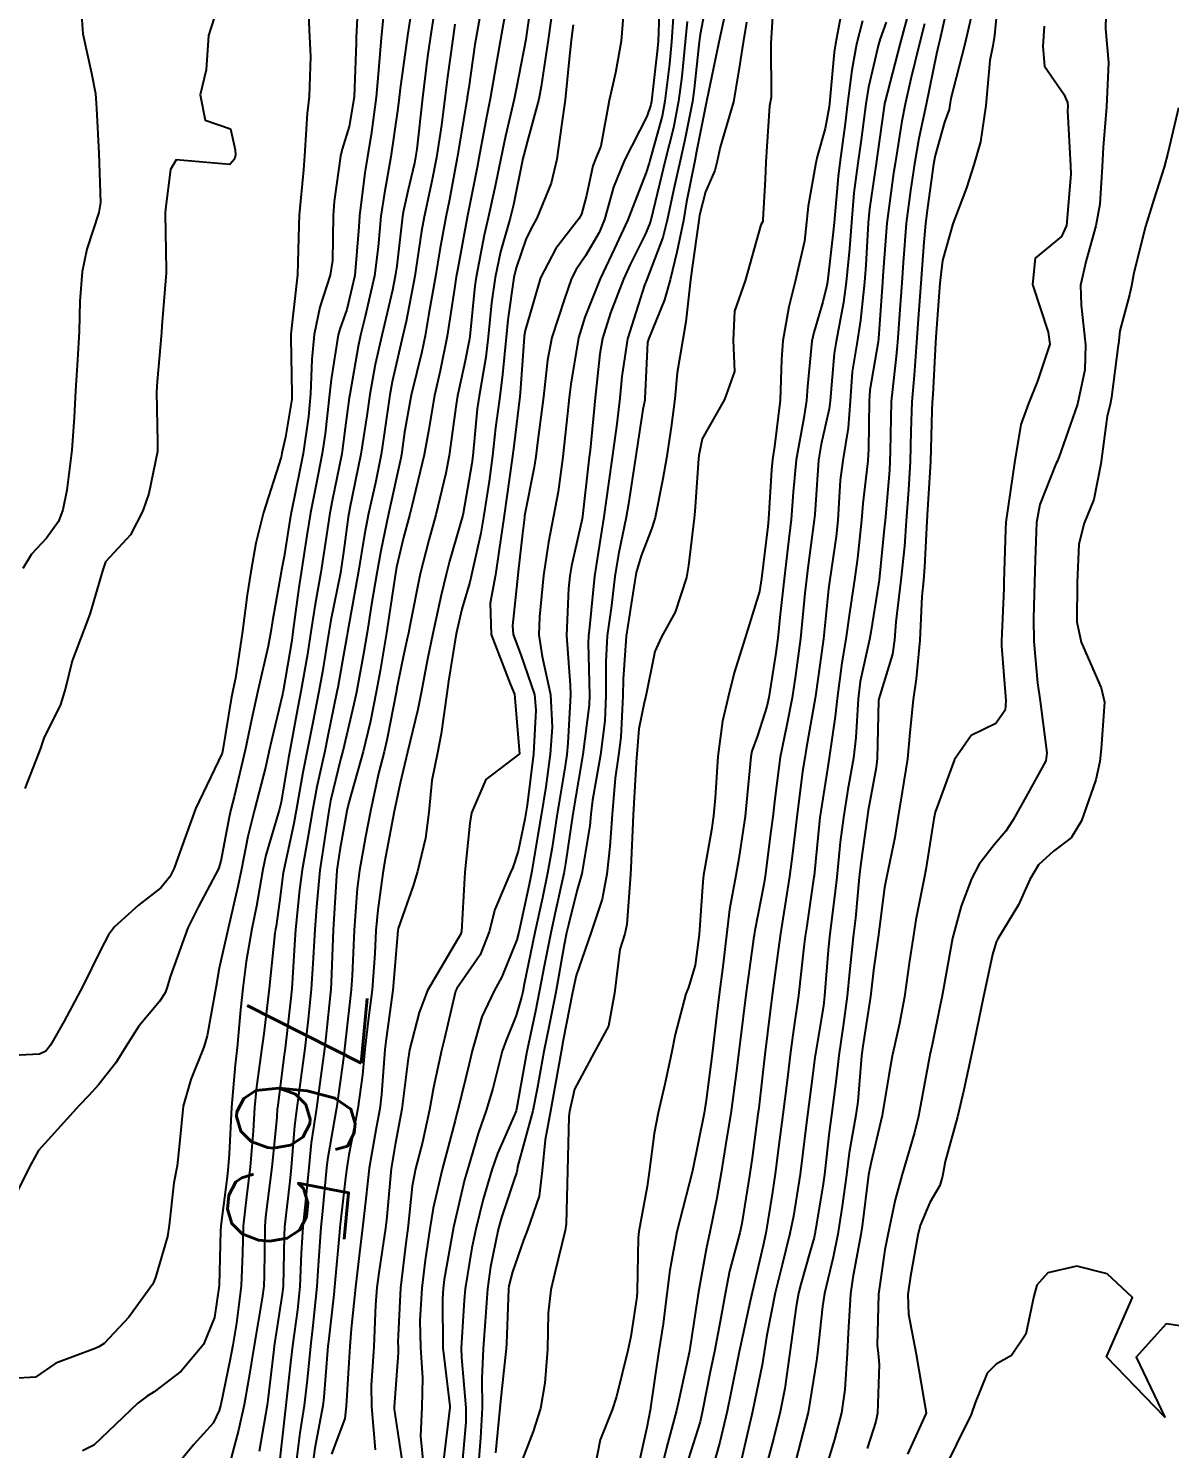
# Model space of a CAD drawing. Header units: metres. Extents: x 318500 to 325275, y 7408834 to 7428799.
# Drawn here: x 323668.31 to 323706.69, y 7420260.4 to 7420308.14 of the extents above; entities that cross this region are included whole.
import ezdxf
from ezdxf.enums import TextEntityAlignment as Align

# ---------------------------------------------------------------- set-up
doc = ezdxf.new("R2010")
doc.units = ezdxf.units.M
doc.header["$MEASUREMENT"] = 0
for name, color, linetype in [('Cotas', 45, 'Continuous'), ('Curvas de Nivel 1m', 11, 'Continuous'), ('Curvas de Nivel 5m', 15, 'Continuous'), ('Vias Primárias', 230, 'Continuous')]:
    doc.layers.add(name, color=color, linetype=linetype)
doc.styles.add('Style-STANDARD', font='STANDARD.shx')

msp = doc.modelspace()

# ---------------------------------------------------------------- linework, layer by layer
at = {"layer": 'Curvas de Nivel 1m', "flags": 128}
for points, elevation in [([(323704.568, 7420309.499), (323704.528, 7420308.121), (323704.587, 7420307.498), (323704.635, 7420306.998), (323704.561, 7420305.498), (323704.45, 7420304.15), (323704.417, 7420303.5), (323704.34, 7420302.232), (323704.21, 7420301.503), (323703.876, 7420300.335), (323703.692, 7420299.51), (323703.707, 7420298.832), (323703.855, 7420297.507), (323703.837, 7420296.668), (323703.593, 7420295.511), (323702.962, 7420293.711), (323702.902, 7420293.579), (323702.876, 7420293.521), (323702.325, 7420292.14), (323702.21, 7420291.527), (323702.161, 7420290.278), (323702.143, 7420289.528), (323702.11, 7420288.306), (323702.123, 7420287.528), (323702.247, 7420286.138), (323702.328, 7420285.525), (323702.56, 7420283.787), (323702.523, 7420283.523), (323701.915, 7420282.423), (323701.431, 7420281.534), (323701.177, 7420281.154), (323700.787, 7420280.691), (323700.279, 7420280.046), (323700.027, 7420279.551), (323699.674, 7420278.638), (323699.383, 7420277.56), (323699.094, 7420275.934), (323699.025, 7420275.565), (323698.973, 7420275.309), (323698.696, 7420273.977), (323698.627, 7420273.635), (323698.616, 7420273.571), (323698.31, 7420271.931), (323698.243, 7420271.576), (323698.108, 7420271.032), (323697.684, 7420269.584), (323697.454, 7420268.761), (323697.21, 7420267.591), (323697.115, 7420267.079), (323696.891, 7420265.595), (323696.848, 7420263.88), (323696.882, 7420263.595), (323696.921, 7420263.228), (323696.868, 7420261.595), (323696.806, 7420261.316), (323696.512, 7420260.401)], 743), ([(323677.69, 7420309.326), (323677.756, 7420307.854), (323677.793, 7420307.191), (323677.746, 7420305.854), (323677.681, 7420305.277), (323677.59, 7420303.855), (323677.557, 7420303.382), (323677.414, 7420301.856), (323677.402, 7420301.51), (323677.355, 7420299.857), (323677.323, 7420299.561), (323677.138, 7420297.859), (323677.138, 7420297.729), (323677.171, 7420295.858), (323677.162, 7420295.673), (323676.958, 7420294.395), (323676.853, 7420293.959), (323676.836, 7420293.862), (323676.812, 7420293.725), (323676.219, 7420291.871), (323675.957, 7420290.831), (323675.785, 7420289.877), (323675.67, 7420289.097), (323675.513, 7420287.88), (323675.267, 7420286.296), (323675.178, 7420285.885), (323675.124, 7420285.608), (323674.851, 7420283.89), (323674.819, 7420283.774), (323673.923, 7420281.903), (323673.441, 7420280.571), (323673.21, 7420279.913), (323673.064, 7420279.617), (323672.76, 7420279.251), (323672.008, 7420278.671), (323671.202, 7420277.935), (323671.004, 7420277.671), (323670.732, 7420277.159), (323670.143, 7420275.949), (323669.509, 7420274.765), (323669.05, 7420273.965), (323668.892, 7420273.762), (323668.685, 7420273.663), (323667.101, 7420273.576)], 771), ([(323670.06, 7420309.052), (323670.139, 7420307.955), (323670.433, 7420306.638), (323670.564, 7420305.948), (323670.603, 7420305.445), (323670.681, 7420303.946), (323670.727, 7420302.283), (323670.674, 7420301.946), (323670.27, 7420300.723), (323670.111, 7420299.954), (323670.037, 7420298.971), (323670.015, 7420297.955), (323669.957, 7420296.994), (323669.892, 7420295.956), (323669.849, 7420295.074), (323669.763, 7420293.958), (323669.595, 7420292.619), (323669.463, 7420291.962), (323669.322, 7420291.566), (323668.915, 7420291.001), (323668.416, 7420290.469), (323668.124, 7420289.982)], 773), ([(323681.993, 7420308.962), (323681.816, 7420307.8), (323681.732, 7420307.2), (323681.558, 7420305.803), (323681.367, 7420304.08), (323681.329, 7420303.806), (323681.288, 7420303.606), (323681.073, 7420302.666), (323680.912, 7420301.962), (323680.884, 7420301.813), (323680.696, 7420300.154), (323680.647, 7420299.816), (323680.549, 7420299.341), (323680.189, 7420297.822), (323679.974, 7420296.846), (323679.792, 7420295.828), (323679.686, 7420295.113), (323679.486, 7420293.832), (323679.123, 7420292.028), (323679.083, 7420291.838), (323679.058, 7420291.708), (323678.912, 7420290.616), (323678.82, 7420289.922), (323678.806, 7420289.841), (323678.483, 7420288.245), (323678.414, 7420287.845), (323678.194, 7420286.509), (323678.075, 7420285.848), (323677.873, 7420284.811), (323677.682, 7420283.851), (323677.537, 7420283.128), (323677.316, 7420281.855), (323677.235, 7420281.413), (323676.894, 7420279.859), (323676.873, 7420279.755), (323676.754, 7420278.777), (323676.64, 7420277.963), (323676.618, 7420277.862), (323676.6, 7420277.724), (323676.41, 7420275.865), (323676.222, 7420274.342), (323676.16, 7420273.868), (323675.978, 7420272.563), (323675.91, 7420271.871), (323675.861, 7420271.081), (323675.762, 7420269.873), (323675.639, 7420268.861), (323675.535, 7420267.876), (323675.507, 7420266.966), (323675.463, 7420265.877), (323675.302, 7420264.614), (323675.183, 7420263.881), (323675.087, 7420263.347), (323674.78, 7420261.886), (323674.727, 7420261.687), (323674.52, 7420261.253), (323673.875, 7420260.534), (323673.359, 7420259.907)], 767), ([(323689.546, 7420309.314), (323689.482, 7420307.697), (323689.456, 7420307.376), (323689.268, 7420305.698), (323689.24, 7420305.567), (323689.105, 7420305.175), (323688.359, 7420303.711), (323687.99, 7420302.803), (323687.677, 7420301.721), (323687.501, 7420301.276), (323687.041, 7420300.491), (323686.73, 7420300.039), (323686.573, 7420299.737), (323686.335, 7420299.052), (323685.915, 7420297.746), (323685.762, 7420296.986), (323685.627, 7420295.75), (323685.433, 7420294.221), (323685.375, 7420293.754), (323685.322, 7420293.387), (323684.995, 7420291.759), (323684.988, 7420291.7), (323684.921, 7420291.163), (323684.781, 7420289.882), (323684.769, 7420289.761), (323684.586, 7420288.06), (323684.609, 7420287.763), (323684.87, 7420287.084), (323685.323, 7420285.753), (323685.376, 7420285.218), (323685.294, 7420283.753), (323685.078, 7420282.031), (323685.032, 7420281.757), (323685, 7420281.554), (323684.781, 7420280.485), (323684.604, 7420279.93), (323684.52, 7420279.763), (323683.996, 7420278.523), (323683.798, 7420277.769), (323683.501, 7420277.003), (323682.721, 7420275.869), (323682.676, 7420275.781), (323682.296, 7420274.186), (323682.199, 7420273.787), (323681.927, 7420272.535), (323681.793, 7420271.793), (323681.557, 7420270.705), (323681.322, 7420269.8), (323681.211, 7420269.221), (323681.065, 7420267.803), (323681.013, 7420267.395), (323680.821, 7420265.806), (323680.736, 7420263.982), (323680.742, 7420263.807), (323680.743, 7420263.621), (323680.606, 7420261.809), (323680.61, 7420261.727), (323680.904, 7420259.804)], 759), ([(323691.165, 7420309.359), (323690.894, 7420307.932), (323690.864, 7420307.683), (323690.697, 7420306.104), (323690.64, 7420305.685), (323690.385, 7420304.399), (323690.227, 7420303.689), (323690.016, 7420302.75), (323689.795, 7420301.693), (323689.641, 7420301.107), (323689.101, 7420299.699), (323689.081, 7420299.648), (323689.028, 7420299.508), (323688.46, 7420297.708), (323688.262, 7420296.44), (323688.199, 7420295.712), (323688.102, 7420294.844), (323687.945, 7420293.715), (323687.821, 7420292.843), (323687.66, 7420291.719), (323687.554, 7420291.087), (323687.341, 7420289.723), (323687.172, 7420288.015), (323687.141, 7420287.726), (323687.129, 7420287.474), (323687.177, 7420285.725), (323687.167, 7420285.403), (323686.957, 7420283.728), (323686.811, 7420282.871), (323686.612, 7420281.733), (323686.381, 7420280.131), (323686.314, 7420279.737), (323686.031, 7420278.461), (323685.876, 7420277.743), (323685.659, 7420276.676), (323685.488, 7420275.748), (323685.356, 7420275.105), (323685.066, 7420273.754), (323684.718, 7420271.816), (323684.707, 7420271.759), (323684.659, 7420271.622), (323684.089, 7420270.322), (323683.893, 7420269.767), (323683.607, 7420268.789), (323683.351, 7420267.773), (323683.225, 7420267.15), (323682.997, 7420265.776), (323682.962, 7420265.391), (323682.859, 7420263.777), (323682.868, 7420263.464), (323683.02, 7420261.775), (323683.013, 7420261.285), (323682.884, 7420259.776)], 756), ([(323693.389, 7420309.424), (323693.276, 7420307.648), (323693.287, 7420305.813), (323693.257, 7420305.648), (323693.233, 7420305.534), (323693.104, 7420303.65), (323693.107, 7420303.633), (323693.081, 7420303.067), (323693.012, 7420301.7), (323693.002, 7420301.651), (323692.942, 7420301.535), (323692.408, 7420299.659), (323692.053, 7420298.636), (323692.01, 7420297.665), (323692.053, 7420296.605), (323691.717, 7420295.669), (323690.967, 7420294.341), (323690.857, 7420293.785), (323690.846, 7420293.681), (323690.715, 7420291.9), (323690.696, 7420291.682), (323690.504, 7420290.086), (323690.437, 7420289.685), (323690.064, 7420288.513), (323689.604, 7420287.693), (323689.378, 7420287.19), (323689.073, 7420285.698), (323689.023, 7420285.523), (323688.833, 7420284.599), (323688.772, 7420283.749), (323688.764, 7420283.701), (323688.759, 7420283.641), (323688.647, 7420281.702), (323688.564, 7420279.912), (323688.556, 7420279.703), (323688.432, 7420278.017), (323688.364, 7420277.706), (323688.202, 7420277.175), (323688.018, 7420275.711), (323687.814, 7420274.603), (323687.336, 7420273.72), (323686.671, 7420272.484), (323686.507, 7420271.732), (323686.488, 7420271.562), (323686.437, 7420269.733), (323686.392, 7420267.954), (323686.363, 7420267.734), (323686.012, 7420266.315), (323685.878, 7420265.741), (323685.788, 7420264.957), (323685.763, 7420263.742), (323685.68, 7420262.606), (323685.531, 7420261.745), (323685.288, 7420260.979), (323684.817, 7420259.755)], 753), ([(323695.724, 7420309.052), (323695.446, 7420307.617), (323695.41, 7420307.344), (323695.245, 7420305.619), (323695.234, 7420305.503), (323695.107, 7420304.776), (323694.846, 7420303.871), (323694.785, 7420303.625), (323694.531, 7420302.165), (323694.478, 7420301.629), (323694.406, 7420300.982), (323694.095, 7420299.634), (323693.882, 7420298.782), (323693.675, 7420297.64), (323693.635, 7420297.006), (323693.59, 7420295.641), (323693.402, 7420294.081), (323693.331, 7420293.644), (323693.294, 7420293.305), (323693.197, 7420291.646), (323693.175, 7420291.397), (323692.963, 7420289.649), (323692.896, 7420289.206), (323692.414, 7420287.657), (323692.042, 7420286.483), (323691.837, 7420285.665), (323691.649, 7420284.856), (323691.496, 7420283.67), (323691.408, 7420282.273), (323691.35, 7420281.672), (323691.279, 7420281.186), (323691.014, 7420279.676), (323690.988, 7420279.455), (323690.868, 7420277.678), (323690.73, 7420276.655), (323690.503, 7420275.901), (323690.421, 7420275.683), (323690.061, 7420274.325), (323689.932, 7420273.688), (323689.713, 7420272.651), (323689.491, 7420271.692), (323689.353, 7420270.993), (323689.186, 7420269.695), (323689.118, 7420269.21), (323688.838, 7420267.698), (323688.816, 7420267.489), (323688.785, 7420265.698), (323688.77, 7420265.506), (323688.565, 7420264.173), (323688.466, 7420263.701), (323688.087, 7420262.156), (323687.938, 7420261.709), (323687.531, 7420260.698), (323687.351, 7420259.717)], 752), ([(323680.259, 7420308.718), (323680.166, 7420307.825), (323680.09, 7420306.861), (323680.005, 7420305.827), (323679.831, 7420304.563), (323679.707, 7420303.831), (323679.625, 7420303.289), (323679.443, 7420301.834), (323679.422, 7420301.467), (323679.289, 7420299.836), (323679.019, 7420298.695), (323678.787, 7420298.068), (323678.726, 7420297.843), (323678.49, 7420296.342), (323678.436, 7420295.845), (323678.292, 7420294.515), (323678.188, 7420293.848), (323677.983, 7420292.806), (323677.799, 7420291.851), (323677.676, 7420291.095), (323677.485, 7420289.854), (323677.407, 7420289.342), (323677.206, 7420287.857), (323677.162, 7420287.562), (323676.871, 7420285.86), (323676.866, 7420285.844), (323676.848, 7420285.751), (323676.484, 7420284.206), (323676.408, 7420283.866), (323676.288, 7420283.341), (323675.915, 7420281.873), (323675.688, 7420280.975), (323675.471, 7420279.879), (323675.351, 7420279.291), (323675.023, 7420277.886), (323674.727, 7420276.546), (323674.606, 7420275.892), (323674.314, 7420274.277), (323674.208, 7420273.897), (323673.771, 7420272.807), (323673.512, 7420271.907), (323673.391, 7420270.652), (323673.312, 7420269.91), (323673.203, 7420269.34), (323673.042, 7420267.914), (323672.991, 7420267.527), (323672.583, 7420266.149), (323672.52, 7420265.982), (323672.481, 7420265.921), (323671.68, 7420264.818), (323670.85, 7420263.937), (323670.678, 7420263.819), (323670.557, 7420263.769), (323669.235, 7420263.275), (323668.542, 7420262.801), (323667.768, 7420262.755)], 769), ([(323674.555, 7420308.493), (323674.364, 7420307.902), (323674.281, 7420306.744), (323674.08, 7420305.905), (323674.254, 7420305.055), (323675.099, 7420304.76), (323675.266, 7420304.062), (323675.271, 7420303.887), (323675.235, 7420303.741), (323675.085, 7420303.563), (323673.282, 7420303.722), (323673.082, 7420303.394), (323672.915, 7420302.069), (323672.912, 7420301.921), (323672.942, 7420300.011), (323672.936, 7420299.921), (323672.792, 7420298.143), (323672.78, 7420297.922), (323672.638, 7420296.27), (323672.621, 7420295.924), (323672.654, 7420294.224), (323672.645, 7420293.923), (323672.358, 7420292.503), (323672.158, 7420291.928), (323671.737, 7420291.112), (323670.904, 7420290.207), (323670.831, 7420290.011), (323670.811, 7420289.941), (323670.379, 7420288.446), (323670.186, 7420287.95), (323669.779, 7420286.876), (323669.56, 7420285.959), (323669.386, 7420285.418), (323668.825, 7420284.287), (323668.748, 7420284.044), (323668.731, 7420283.971), (323668.186, 7420282.592)], 772), ([(323684.333, 7420308.588), (323684.189, 7420307.77), (323684.028, 7420306.87), (323683.837, 7420305.773), (323683.718, 7420305.159), (323683.457, 7420303.776), (323683.396, 7420303.466), (323683.06, 7420301.78), (323682.745, 7420300.074), (323682.696, 7420299.785), (323682.632, 7420299.391), (323682.39, 7420297.789), (323682.153, 7420296.632), (323681.965, 7420295.795), (323681.765, 7420294.601), (323681.621, 7420293.8), (323681.203, 7420292.075), (323681.132, 7420291.807), (323681.089, 7420291.646), (323680.918, 7420291.024), (323680.689, 7420290.028), (323680.649, 7420289.814), (323680.603, 7420289.52), (323680.356, 7420287.818), (323680.137, 7420286.544), (323680.004, 7420285.823), (323679.811, 7420284.85), (323679.563, 7420283.829), (323679.085, 7420282.118), (323679.016, 7420281.837), (323678.982, 7420281.652), (323678.78, 7420280.518), (323678.688, 7420279.924), (323678.68, 7420279.841), (323678.566, 7420278.019), (323678.556, 7420277.842), (323678.49, 7420276.074), (323678.473, 7420275.842), (323678.311, 7420274.229), (323678.263, 7420273.844), (323678.08, 7420272.434), (323677.995, 7420271.847), (323677.82, 7420270.677), (323677.736, 7420269.849), (323677.64, 7420268.834), (323677.538, 7420267.851), (323677.481, 7420266.967), (323677.432, 7420265.851), (323677.359, 7420265.065), (323677.191, 7420263.854), (323677.124, 7420263.282), (323676.967, 7420261.856), (323676.921, 7420261.459), (323676.739, 7420259.858)], 764), ([(323685.152, 7420308.561), (323685.046, 7420307.856), (323685.032, 7420307.761), (323684.725, 7420306.155), (323684.644, 7420305.765), (323684.351, 7420304.514), (323684.194, 7420303.769), (323684.01, 7420302.836), (323683.768, 7420301.773), (323683.634, 7420301.192), (323683.363, 7420299.777), (323683.323, 7420299.481), (323683.152, 7420297.779), (323683.135, 7420297.652), (323682.998, 7420296.965), (323682.78, 7420295.986), (323682.733, 7420295.784), (323682.69, 7420295.499), (323682.462, 7420293.787), (323682.347, 7420293.185), (323682.009, 7420291.794), (323681.777, 7420290.937), (323681.484, 7420289.801), (323681.136, 7420288.059), (323681.087, 7420287.807), (323681.049, 7420287.636), (323680.865, 7420286.787), (323680.699, 7420285.965), (323680.671, 7420285.813), (323680.378, 7420284.266), (323680.275, 7420283.818), (323680.087, 7420283.095), (323679.814, 7420281.825), (323679.649, 7420280.965), (323679.444, 7420279.83), (323679.365, 7420279.227), (323679.266, 7420277.832), (323679.194, 7420276.303), (323679.163, 7420275.833), (323679.113, 7420275.435), (323678.939, 7420273.836), (323678.911, 7420273.612), (323678.667, 7420271.84), (323678.66, 7420271.793), (323678.369, 7420270.117), (323678.331, 7420269.843), (323678.187, 7420268.273), (323678.146, 7420267.845), (323678.046, 7420266.387), (323678.009, 7420265.846), (323677.878, 7420264.536), (323677.796, 7420263.848), (323677.683, 7420262.709), (323677.577, 7420261.85), (323677.435, 7420260.932), (323677.305, 7420259.852)], 763), ([(323685.953, 7420308.953), (323685.793, 7420307.75), (323685.554, 7420306.191), (323685.47, 7420305.755), (323685.096, 7420304.363), (323684.967, 7420303.885), (323684.938, 7420303.762), (323684.62, 7420302.211), (323684.508, 7420301.766), (323684.182, 7420300.63), (323684.001, 7420299.77), (323683.883, 7420298.91), (323683.765, 7420297.772), (323683.686, 7420297.087), (323683.464, 7420295.775), (323683.403, 7420295.348), (323683.254, 7420293.777), (323683.219, 7420293.514), (323682.931, 7420291.833), (323682.92, 7420291.78), (323682.464, 7420290.23), (323682.353, 7420289.788), (323682.19, 7420289.087), (323681.904, 7420287.795), (323681.73, 7420286.934), (323681.516, 7420285.8), (323681.401, 7420285.242), (323681.058, 7420283.806), (323680.81, 7420282.773), (323680.612, 7420281.813), (323680.317, 7420280.277), (323680.238, 7420279.818), (323680.054, 7420278.516), (323679.996, 7420277.821), (323679.959, 7420277.048), (323679.863, 7420275.823), (323679.733, 7420274.796), (323679.624, 7420273.826), (323679.54, 7420272.964), (323679.382, 7420271.829), (323679.089, 7420270.278), (323679.013, 7420269.834), (323678.972, 7420269.498), (323678.783, 7420267.837), (323678.768, 7420267.677), (323678.605, 7420265.84), (323678.577, 7420265.578), (323678.402, 7420264.001), (323678.383, 7420263.842), (323678.244, 7420262.133), (323678.205, 7420261.843), (323677.938, 7420260.416), (323677.866, 7420259.846)], 762), ([(323690.012, 7420308.837), (323689.931, 7420307.692), (323689.87, 7420306.952), (323689.716, 7420305.694), (323689.616, 7420305.184), (323689.204, 7420303.699), (323689.181, 7420303.607), (323689.084, 7420303.291), (323688.634, 7420302.138), (323688.467, 7420301.709), (323688.021, 7420300.739), (323687.536, 7420299.722), (323687.017, 7420298.435), (323686.812, 7420297.733), (323686.546, 7420296.177), (323686.495, 7420295.737), (323686.432, 7420295.196), (323686.28, 7420293.74), (323686.122, 7420292.563), (323685.967, 7420291.744), (323685.794, 7420290.87), (323685.635, 7420289.749), (323685.5, 7420288.365), (323685.469, 7420287.751), (323685.588, 7420287.031), (323685.865, 7420285.745), (323685.924, 7420284.654), (323685.853, 7420283.745), (323685.714, 7420282.651), (323685.56, 7420281.749), (323685.456, 7420281.084), (323685.23, 7420279.753), (323685.153, 7420279.365), (323684.806, 7420277.759), (323684.737, 7420277.506), (323684.233, 7420276.257), (323683.962, 7420275.768), (323683.559, 7420274.92), (323683.229, 7420273.775), (323683.128, 7420273.331), (323682.753, 7420271.779), (323682.732, 7420271.707), (323682.657, 7420271.431), (323682.218, 7420269.786), (323681.924, 7420268.487), (323681.81, 7420267.792), (323681.654, 7420266.734), (323681.537, 7420265.796), (323681.477, 7420264.705), (323681.495, 7420263.796), (323681.557, 7420262.783), (323681.534, 7420261.795), (323681.494, 7420260.817), (323681.591, 7420259.794)], 758), ([(323697.94, 7420308.806), (323697.616, 7420307.593), (323697.121, 7420305.694), (323697.103, 7420305.617), (323697.099, 7420305.6), (323696.853, 7420303.843), (323696.817, 7420303.603), (323696.598, 7420302.074), (323696.551, 7420301.605), (323696.469, 7420300.183), (323696.428, 7420299.606), (323696.294, 7420298.335), (323696.184, 7420297.608), (323696.015, 7420296.59), (323695.941, 7420295.61), (323695.871, 7420294.711), (323695.697, 7420293.613), (323695.608, 7420292.955), (323695.526, 7420291.614), (323695.471, 7420291.065), (323695.258, 7420289.616), (323695.216, 7420289.297), (323695.047, 7420287.618), (323695.03, 7420287.467), (323694.86, 7420286.254), (323694.782, 7420285.69), (323694.77, 7420285.621), (323694.476, 7420283.975), (323694.414, 7420283.626), (323694.344, 7420283.156), (323694.148, 7420281.63), (323694.003, 7420280.41), (323693.906, 7420279.633), (323693.752, 7420278.638), (323693.586, 7420277.637), (323693.405, 7420276.318), (323693.324, 7420275.641), (323693.252, 7420275.101), (323693.07, 7420273.644), (323692.867, 7420271.851), (323692.843, 7420271.647), (323692.645, 7420270.171), (323692.568, 7420269.651), (323692.297, 7420267.973), (323692.228, 7420267.656), (323691.89, 7420266.361), (323691.747, 7420265.662), (323691.577, 7420264.672), (323691.377, 7420263.668), (323691.239, 7420262.98), (323690.981, 7420261.673), (323690.894, 7420261.305), (323690.506, 7420260.066)], 749), ([(323699.156, 7420308.651), (323698.958, 7420307.758), (323698.913, 7420307.573), (323698.845, 7420307.283), (323698.495, 7420305.579), (323698.25, 7420304.436), (323698.102, 7420303.585), (323697.971, 7420302.693), (323697.83, 7420301.588), (323697.724, 7420300.267), (323697.677, 7420299.59), (323697.632, 7420298.99), (323697.537, 7420297.592), (323697.488, 7420297.108), (323697.324, 7420295.595), (323697.286, 7420293.918), (323697.28, 7420293.595), (323697.262, 7420293.289), (323697.118, 7420291.597), (323697.1, 7420291.425), (323696.92, 7420289.6), (323696.899, 7420289.457), (323696.639, 7420287.846), (323696.592, 7420287.603), (323696.281, 7420286.184), (323696.208, 7420285.606), (323696.133, 7420284.305), (323696.051, 7420283.608), (323695.866, 7420282.553), (323695.718, 7420281.611), (323695.613, 7420280.786), (323695.491, 7420279.613), (323695.421, 7420278.952), (323695.248, 7420277.615), (323695.2, 7420277.15), (323695.085, 7420275.616), (323695.045, 7420275.287), (323694.77, 7420273.619), (323694.761, 7420273.547), (323694.679, 7420272.918), (323694.511, 7420271.622), (323694.49, 7420271.454), (323694.26, 7420269.626), (323694.037, 7420268.21), (323693.918, 7420267.63), (323693.654, 7420266.574), (323693.427, 7420265.637), (323693.137, 7420264.213), (323693.047, 7420263.643), (323692.98, 7420263.217), (323692.657, 7420261.648), (323692.634, 7420261.543), (323692.521, 7420261.068), (323692.253, 7420259.905)], 747), ([(323700.042, 7420308.676), (323699.785, 7420307.564), (323699.334, 7420305.779), (323699.299, 7420305.567), (323699.268, 7420305.418), (323699.111, 7420304.989), (323698.797, 7420303.872), (323698.745, 7420303.575), (323698.541, 7420302.105), (323698.478, 7420301.579), (323698.423, 7420300.949), (323698.319, 7420299.581), (323698.227, 7420298.377), (323698.174, 7420297.583), (323698.093, 7420296.484), (323698.012, 7420295.585), (323697.985, 7420294.599), (323697.96, 7420293.585), (323697.901, 7420292.63), (323697.823, 7420291.587), (323697.767, 7420290.737), (323697.651, 7420289.589), (323697.481, 7420288.187), (323697.433, 7420287.592), (323697.364, 7420287.101), (323696.911, 7420285.599), (323696.901, 7420285.548), (323696.856, 7420283.599), (323696.817, 7420283.293), (323696.55, 7420281.855), (323696.51, 7420281.603), (323696.302, 7420280.08), (323696.248, 7420279.605), (323696.12, 7420278.236), (323696.05, 7420277.607), (323695.923, 7420276.414), (323695.841, 7420275.609), (323695.705, 7420274.611), (323695.563, 7420273.611), (323695.471, 7420272.819), (323695.316, 7420271.613), (323695.236, 7420271.033), (323695.075, 7420269.616), (323695.023, 7420269.227), (323694.759, 7420267.619), (323694.731, 7420267.496), (323694.601, 7420267.036), (323694.283, 7420265.926), (323694.207, 7420265.626), (323694.127, 7420265.178), (323693.92, 7420263.63), (323693.747, 7420262.427), (323693.585, 7420261.634), (323693.379, 7420260.775), (323693.078, 7420259.641)], 746), ([(323681.15, 7420308.474), (323681.056, 7420307.896), (323681.041, 7420307.811), (323680.813, 7420306.116), (323680.778, 7420305.815), (323680.737, 7420305.446), (323680.499, 7420303.819), (323680.283, 7420302.611), (323680.162, 7420301.823), (323680.072, 7420300.798), (323679.948, 7420299.826), (323679.637, 7420298.452), (323679.479, 7420297.833), (323679.396, 7420297.442), (323679.117, 7420295.838), (323679.096, 7420295.72), (323678.963, 7420294.713), (323678.86, 7420293.932), (323678.844, 7420293.841), (323678.518, 7420292.26), (323678.443, 7420291.845), (323678.246, 7420290.511), (323678.139, 7420289.848), (323677.951, 7420288.788), (323677.806, 7420287.851), (323677.679, 7420287.035), (323677.47, 7420285.854), (323677.37, 7420285.327), (323677.101, 7420283.857), (323677.058, 7420283.617), (323676.803, 7420282.126), (323676.742, 7420281.861), (323676.296, 7420280.349), (323676.191, 7420279.869), (323675.984, 7420278.639), (323675.824, 7420277.874), (323675.631, 7420276.778), (323675.52, 7420275.878), (323675.443, 7420275.145), (323675.324, 7420273.88), (323675.265, 7420273.298), (323675.134, 7420271.883), (323675.06, 7420270.3), (323675.028, 7420269.884), (323674.988, 7420269.531), (323674.781, 7420267.887), (323674.771, 7420267.724), (323674.723, 7420265.888), (323674.569, 7420264.811), (323674.196, 7420263.895), (323673.449, 7420263.004), (323672.536, 7420262.306), (323672.297, 7420262.159), (323671.987, 7420261.925), (323671.242, 7420261.21), (323670.509, 7420260.512), (323670.127, 7420260.324)], 768), ([(323682.65, 7420308.285), (323682.576, 7420307.788), (323682.4, 7420306.512), (323682.312, 7420305.792), (323682.196, 7420304.889), (323682.028, 7420303.796), (323681.872, 7420303.004), (323681.616, 7420301.802), (323681.533, 7420301.323), (323681.301, 7420299.806), (323681.015, 7420298.291), (323680.904, 7420297.812), (323680.539, 7420296.264), (323680.459, 7420295.818), (323680.275, 7420294.505), (323680.17, 7420293.822), (323679.975, 7420292.859), (323679.75, 7420291.828), (323679.616, 7420291.133), (323679.4, 7420289.832), (323679.071, 7420288.026), (323679.036, 7420287.838), (323679.015, 7420287.701), (323678.866, 7420286.885), (323678.712, 7420285.981), (323678.684, 7420285.842), (323678.369, 7420284.303), (323678.274, 7420283.845), (323678.006, 7420282.65), (323677.863, 7420281.849), (323677.71, 7420280.926), (323677.517, 7420279.853), (323677.428, 7420279.185), (323677.295, 7420277.854), (323677.257, 7420277.332), (323677.165, 7420275.856), (323677.125, 7420275.444), (323676.94, 7420273.858), (323676.911, 7420273.633), (323676.681, 7420271.86), (323676.678, 7420271.842), (323676.657, 7420271.53), (323676.499, 7420269.862), (323676.286, 7420268.194), (323676.258, 7420267.865), (323676.238, 7420266.213), (323676.224, 7420265.865), (323676.169, 7420265.459), (323675.898, 7420263.87), (323675.712, 7420262.703), (323675.569, 7420261.874), (323675.377, 7420261.017), (323675.074, 7420259.881)], 766), ([(323686.626, 7420308.26), (323686.566, 7420307.739), (323686.491, 7420307.1), (323686.357, 7420305.741), (323686.235, 7420304.876), (323686.076, 7420303.745), (323685.883, 7420302.942), (323685.403, 7420301.755), (323685.28, 7420301.534), (323685.05, 7420301.081), (323684.707, 7420300.092), (323684.633, 7420299.764), (323684.434, 7420298.348), (323684.372, 7420297.766), (323684.257, 7420296.501), (323684.16, 7420295.768), (323684.021, 7420294.718), (323683.917, 7420293.77), (323683.8, 7420292.919), (323683.625, 7420291.773), (323683.518, 7420291.177), (323683.211, 7420289.777), (323683.148, 7420289.527), (323682.888, 7420288.615), (323682.695, 7420287.783), (323682.44, 7420286.202), (323682.384, 7420285.787), (323682.192, 7420284.427), (323682.066, 7420283.791), (323681.872, 7420282.855), (323681.771, 7420281.795), (323681.665, 7420280.919), (323681.393, 7420279.801), (323681.252, 7420279.313), (323680.741, 7420277.887), (323680.729, 7420277.822), (323680.562, 7420275.812), (323680.338, 7420274.173), (323680.298, 7420273.816), (323680.185, 7420272.3), (323680.125, 7420271.818), (323680, 7420271.167), (323679.773, 7420269.823), (323679.655, 7420268.794), (323679.546, 7420267.826), (323679.438, 7420266.986), (323679.306, 7420265.829), (323679.162, 7420264.427), (323679.119, 7420263.832), (323679.083, 7420263.301), (323678.995, 7420261.833), (323678.947, 7420261.411), (323678.506, 7420260.209)], 761), ([(323690.462, 7420308.375), (323690.393, 7420307.687), (323690.283, 7420306.528), (323690.173, 7420305.689), (323689.997, 7420304.795), (323689.723, 7420303.694), (323689.596, 7420303.181), (323689.237, 7420301.698), (323689.198, 7420301.559), (323689.053, 7420301.212), (323688.545, 7420300.199), (323688.319, 7420299.711), (323687.881, 7420298.579), (323687.615, 7420297.721), (323687.523, 7420297.202), (323687.37, 7420295.724), (323687.199, 7420293.963), (323687.17, 7420293.727), (323687.144, 7420293.54), (323686.943, 7420291.73), (323686.929, 7420291.659), (323686.568, 7420290.073), (323686.512, 7420289.736), (323686.473, 7420289.314), (323686.409, 7420287.737), (323686.526, 7420286.064), (323686.539, 7420285.735), (323686.448, 7420284.113), (323686.415, 7420283.736), (323686.352, 7420283.274), (323686.092, 7420281.741), (323685.917, 7420280.609), (323685.769, 7420279.745), (323685.593, 7420278.912), (323685.343, 7420277.751), (323684.979, 7420276.013), (323684.932, 7420275.757), (323684.894, 7420275.581), (323684.708, 7420274.959), (323684.359, 7420274.099), (323684.245, 7420273.764), (323683.929, 7420272.51), (323683.701, 7420271.77), (323683.432, 7420270.992), (323683.069, 7420269.776), (323682.979, 7420269.432), (323682.612, 7420267.89), (323682.591, 7420267.8), (323682.587, 7420267.78), (323682.289, 7420266.08), (323682.253, 7420265.785), (323682.229, 7420265.438), (323682.249, 7420263.785), (323682.478, 7420261.833), (323682.484, 7420261.781), (323682.269, 7420260.018)], 757), ([(323692.462, 7420308.349), (323692.35, 7420307.662), (323692.196, 7420306.734), (323692.017, 7420305.666), (323691.576, 7420304.152), (323691.468, 7420303.674), (323691.394, 7420303.366), (323691.074, 7420302.643), (323690.881, 7420301.864), (323690.854, 7420301.682), (323690.63, 7420300.099), (323690.573, 7420299.685), (323690.422, 7420298.28), (323690.313, 7420297.687), (323690.125, 7420296.557), (323690.051, 7420295.689), (323689.929, 7420294.732), (323689.767, 7420293.692), (323689.648, 7420292.995), (323689.386, 7420291.695), (323689.278, 7420291.343), (323688.911, 7420290.414), (323688.751, 7420289.853), (323688.727, 7420289.703), (323688.695, 7420289.5), (323688.412, 7420287.707), (323688.305, 7420286.262), (323688.294, 7420285.708), (323688.226, 7420284.312), (323688.156, 7420283.71), (323688.042, 7420282.941), (323687.935, 7420281.713), (323687.86, 7420280.638), (323687.759, 7420279.715), (323687.606, 7420278.868), (323687.22, 7420277.723), (323686.726, 7420276.299), (323686.602, 7420275.732), (323686.297, 7420274.135), (323686.219, 7420273.737), (323686.123, 7420273.18), (323685.868, 7420271.742), (323685.689, 7420270.783), (323685.59, 7420269.746), (323685.486, 7420268.888), (323685.092, 7420267.753), (323684.955, 7420267.405), (323684.589, 7420266.342), (323684.47, 7420265.873), (323684.456, 7420265.761), (323684.388, 7420263.936), (323684.373, 7420263.762), (323684.194, 7420262.104), (323684.164, 7420261.764), (323684.013, 7420260.26)], 754), ([(323696.362, 7420308.397), (323696.161, 7420307.61), (323696.003, 7420306.74), (323695.853, 7420305.613), (323695.777, 7420304.947), (323695.594, 7420303.615), (323695.541, 7420303.158), (323695.409, 7420301.617), (323695.377, 7420301.296), (323695.181, 7420299.619), (323695.162, 7420299.495), (323695.03, 7420298.947), (323694.72, 7420297.918), (323694.658, 7420297.625), (323694.507, 7420296.107), (323694.475, 7420295.628), (323694.391, 7420295.046), (323694.132, 7420293.632), (323694.023, 7420292.554), (323693.956, 7420291.635), (323693.851, 7420290.701), (323693.719, 7420289.638), (323693.584, 7420288.337), (323693.511, 7420287.641), (323693.436, 7420287.077), (323693.21, 7420285.645), (323693.145, 7420285.346), (323692.831, 7420284.358), (323692.635, 7420283.841), (323692.601, 7420283.653), (323692.583, 7420283.419), (323692.412, 7420281.656), (323692.205, 7420280.232), (323692.095, 7420279.66), (323691.888, 7420278.528), (323691.785, 7420277.664), (323691.667, 7420276.604), (323691.542, 7420275.668), (323691.452, 7420274.926), (323691.305, 7420273.671), (323691.104, 7420272.111), (323691.032, 7420271.674), (323690.641, 7420269.733), (323690.629, 7420269.691), (323690.215, 7420268.085), (323690.12, 7420267.685), (323689.878, 7420266.4), (323689.792, 7420265.688), (323689.66, 7420264.598), (323689.513, 7420263.69), (323689.381, 7420262.858), (323689.218, 7420261.693), (323689.105, 7420261.111), (323688.793, 7420259.697)], 751), ([(323698.442, 7420308.289), (323698.263, 7420307.583), (323697.984, 7420306.442), (323697.794, 7420305.59), (323697.684, 7420305.019), (323697.454, 7420303.595), (323697.405, 7420303.276), (323697.18, 7420301.598), (323697.042, 7420299.821), (323697.033, 7420299.608), (323696.897, 7420297.715), (323696.886, 7420297.601), (323696.607, 7420295.982), (323696.582, 7420295.604), (323696.563, 7420294.005), (323696.535, 7420293.604), (323696.375, 7420292.169), (323696.324, 7420291.606), (323696.19, 7420290.328), (323696.089, 7420289.608), (323695.935, 7420288.564), (323695.799, 7420287.611), (323695.664, 7420286.816), (323695.505, 7420285.613), (323695.443, 7420285.012), (323695.234, 7420283.616), (323695.177, 7420283.256), (323694.926, 7420281.619), (323694.914, 7420281.503), (323694.778, 7420280.125), (323694.734, 7420279.657), (323694.727, 7420279.621), (323694.47, 7420277.898), (323694.431, 7420277.625), (323694.383, 7420277.272), (323694.211, 7420275.628), (323694.017, 7420274.314), (323693.922, 7420273.632), (323693.823, 7420272.778), (323693.677, 7420271.635), (323693.536, 7420270.524), (323693.42, 7420269.638), (323693.317, 7420268.952), (323693.103, 7420267.643), (323693.018, 7420267.23), (323692.646, 7420265.649), (323692.577, 7420265.354), (323692.21, 7420263.655), (323691.934, 7420262.264), (323691.81, 7420261.661), (323691.563, 7420260.616), (323691.295, 7420259.668)], 748), ([(323702.47, 7420308.21), (323702.419, 7420307.531), (323702.476, 7420306.869), (323703.124, 7420305.928), (323703.255, 7420305.652), (323703.264, 7420305.518), (323703.258, 7420305.377), (323703.359, 7420303.516), (323703.36, 7420303.241), (323703.214, 7420301.518), (323703.056, 7420301.148), (323702.16, 7420300.418), (323702.075, 7420299.53), (323702.607, 7420297.933), (323702.655, 7420297.524), (323702.24, 7420296.279), (323701.94, 7420295.53), (323701.684, 7420294.821), (323701.473, 7420293.535), (323701.407, 7420293.081), (323701.184, 7420291.537), (323701.166, 7420291.298), (323701.116, 7420289.538), (323701.11, 7420289.326), (323701.032, 7420287.538), (323701.035, 7420287.381), (323701.178, 7420285.537), (323701.157, 7420285.226), (323700.839, 7420284.778), (323700.011, 7420284.373), (323699.458, 7420283.56), (323698.802, 7420281.79), (323698.757, 7420281.571), (323698.484, 7420279.865), (323698.429, 7420279.575), (323698.151, 7420278.177), (323698.057, 7420277.58), (323697.944, 7420276.794), (323697.766, 7420275.584), (323697.602, 7420274.691), (323697.357, 7420273.59), (323697.257, 7420273.016), (323697.023, 7420271.595), (323696.644, 7420269.983), (323696.576, 7420269.665), (323696.564, 7420269.601), (323696.342, 7420267.875), (323696.303, 7420267.603), (323696.036, 7420266.158), (323695.957, 7420265.606), (323695.877, 7420264.297), (323695.847, 7420263.607), (323695.766, 7420262.383), (323695.654, 7420261.609), (323695.421, 7420260.707), (323695.085, 7420259.614)], 744), ([(323706.988, 7420305.471), (323706.63, 7420303.941), (323706.5, 7420303.476), (323706.155, 7420302.393), (323705.88, 7420301.478), (323705.482, 7420299.921), (323705.405, 7420299.485), (323705.338, 7420299.183), (323705.017, 7420297.97), (323704.965, 7420297.537), (323704.962, 7420297.491), (323704.736, 7420295.742), (323704.685, 7420295.494), (323704.588, 7420295.108), (323704.379, 7420293.499), (323704.142, 7420292.302), (323703.818, 7420291.507), (323703.629, 7420290.799), (323703.582, 7420289.51), (323703.57, 7420288.193), (323703.708, 7420287.508), (323704.385, 7420285.969), (323704.497, 7420285.495), (323704.389, 7420283.934), (323704.345, 7420283.497), (323704.2, 7420282.886), (323703.726, 7420281.506), (323703.375, 7420280.927), (323702.785, 7420280.488), (323702.279, 7420280.023), (323701.984, 7420279.528), (323701.606, 7420278.683), (323700.909, 7420277.538), (323700.851, 7420277.427), (323700.735, 7420277.011), (323700.418, 7420275.545), (323700.121, 7420274.127), (323699.997, 7420273.55), (323699.771, 7420272.456), (323699.552, 7420271.557), (323699.138, 7420270.055), (323699.051, 7420269.564), (323698.961, 7420269.24), (323698.627, 7420268.675), (323698.295, 7420267.895), (323698.215, 7420267.576), (323697.973, 7420266.196), (323697.884, 7420265.58), (323697.91, 7420264.917), (323698.166, 7420263.576), (323698.497, 7420261.604), (323698.492, 7420261.571), (323697.874, 7420260.215)], 742), ([(323707.57, 7420264.45), (323706.571, 7420264.595), (323705.559, 7420263.475), (323706.53, 7420261.46), (323704.56, 7420263.49), (323705.438, 7420265.477), (323704.592, 7420266.271), (323703.565, 7420266.535), (323702.592, 7420266.314), (323702.218, 7420265.891), (323702.125, 7420265.525), (323701.849, 7420264.245), (323701.371, 7420263.532), (323700.851, 7420263.242), (323700.551, 7420262.942), (323700.147, 7420261.935), (323700.013, 7420261.548), (323699.519, 7420260.55), (323699.037, 7420259.562)], 741)]:
    msp.add_lwpolyline(points, dxfattribs=dict(at, elevation=elevation))
at = {"layer": 'Curvas de Nivel 5m', "flags": 128}
for points, elevation in [([(323679.418, 7420309.585), (323679.327, 7420307.837), (323679.326, 7420307.649), (323679.266, 7420305.838), (323679.1, 7420304.838), (323678.855, 7420304.08), (323678.804, 7420303.843), (323678.594, 7420302.318), (323678.554, 7420301.845), (323678.54, 7420300.342), (323678.456, 7420299.846), (323678.105, 7420298.764), (323677.917, 7420297.851), (323677.838, 7420297.011), (323677.79, 7420295.852), (323677.728, 7420295.093), (323677.544, 7420293.854), (323677.452, 7420293.348), (323677.139, 7420291.858), (323677.106, 7420291.68), (323676.908, 7420290.393), (323676.824, 7420289.939), (323676.807, 7420289.861), (323676.516, 7420288.225), (323676.461, 7420287.866), (323676.375, 7420287.378), (323676.025, 7420285.872), (323675.815, 7420284.896), (323675.602, 7420283.878), (323675.232, 7420282.311), (323675.119, 7420281.885), (323675.06, 7420281.622), (323674.774, 7420280.148), (323674.697, 7420279.891), (323674.027, 7420278.625), (323673.672, 7420277.906), (323673.07, 7420276.261), (323672.975, 7420275.916), (323672.909, 7420275.725), (323672.713, 7420275.426), (323672.023, 7420274.604), (323671.595, 7420273.931), (323671.252, 7420273.363), (323670.67, 7420272.633), (323670.337, 7420272.273), (323670.025, 7420271.95), (323668.644, 7420270.418), (323668.397, 7420269.974), (323667.81, 7420268.794)], 770), ([(323700.955, 7420309.552), (323700.799, 7420307.9), (323700.739, 7420307.554), (323700.637, 7420307.057), (323700.503, 7420305.549), (323700.322, 7420304.331), (323700.106, 7420303.555), (323699.858, 7420302.778), (323699.401, 7420301.565), (323699.048, 7420300.332), (323698.963, 7420299.571), (323698.822, 7420297.764), (323698.809, 7420297.573), (323698.721, 7420295.837), (323698.706, 7420295.574), (323698.693, 7420295.29), (323698.643, 7420293.575), (323698.543, 7420291.969), (323698.517, 7420291.576), (323698.447, 7420290.037), (323698.409, 7420289.577), (323698.354, 7420289.038), (323698.282, 7420287.579), (323698.166, 7420286.275), (323698.061, 7420285.582), (323697.95, 7420284.467), (323697.874, 7420283.584), (323697.695, 7420282.473), (323697.55, 7420281.589), (323697.443, 7420280.938), (323697.161, 7420279.594), (323697.103, 7420279.257), (323696.88, 7420277.598), (323696.729, 7420276.485), (323696.636, 7420275.686), (323696.622, 7420275.601), (323696.371, 7420273.927), (323696.33, 7420273.604), (323696.198, 7420272.074), (323696.134, 7420271.605), (323695.915, 7420270.339), (323695.815, 7420269.608), (323695.678, 7420268.556), (323695.531, 7420267.611), (323695.37, 7420266.841), (323695.081, 7420265.615), (323695.012, 7420265.179), (323694.848, 7420263.617), (323694.817, 7420263.357), (323694.53, 7420261.62), (323694.117, 7420260.015)], 745), ([(323683.626, 7420309.313), (323683.351, 7420307.778), (323683.319, 7420307.596), (323683.116, 7420306.155), (323683.068, 7420305.823), (323683.065, 7420305.781), (323683.055, 7420305.726), (323682.727, 7420303.785), (323682.466, 7420302.392), (323682.342, 7420301.791), (323682.145, 7420300.691), (323681.995, 7420299.796), (323681.776, 7420298.558), (323681.647, 7420297.8), (323681.534, 7420297.27), (323681.184, 7420295.807), (323680.961, 7420294.564), (323680.869, 7420293.894), (323680.855, 7420293.811), (323680.833, 7420293.696), (323680.415, 7420291.818), (323680.16, 7420290.573), (323680.025, 7420289.823), (323679.85, 7420288.786), (323679.698, 7420287.828), (323679.577, 7420287.121), (323679.337, 7420285.833), (323679.254, 7420285.423), (323678.878, 7420283.839), (323678.818, 7420283.608), (323678.468, 7420282.179), (323678.407, 7420281.844), (323678.194, 7420280.43), (323678.113, 7420279.847), (323677.991, 7420278.608), (323677.937, 7420277.848), (323677.868, 7420276.709), (323677.816, 7420275.849), (323677.715, 7420274.84), (323677.602, 7420273.851), (323677.495, 7420273.034), (323677.334, 7420271.853), (323677.258, 7420271.249), (323677.14, 7420269.855), (323677.1, 7420269.389), (323676.919, 7420267.857), (323676.904, 7420267.558), (323676.87, 7420265.857), (323676.847, 7420265.588), (323676.572, 7420263.86), (323676.558, 7420263.73), (323676.359, 7420262.036), (323676.336, 7420261.863), (323676.072, 7420260.301)], 765), ([(323691.817, 7420309.013), (323691.532, 7420307.674), (323691.11, 7420305.68), (323690.78, 7420303.996), (323690.718, 7420303.684), (323690.444, 7420302.311), (323690.334, 7420301.687), (323690.118, 7420300.62), (323689.891, 7420299.691), (323689.704, 7420299.013), (323689.165, 7420297.698), (323689.131, 7420297.576), (323689.037, 7420295.699), (323689.033, 7420295.646), (323688.976, 7420295.328), (323688.723, 7420293.704), (323688.486, 7420292.158), (323688.408, 7420291.708), (323688.157, 7420290.466), (323688.035, 7420289.713), (323687.912, 7420288.736), (323687.775, 7420287.717), (323687.724, 7420286.86), (323687.729, 7420285.717), (323687.693, 7420284.862), (323687.548, 7420283.719), (323687.281, 7420282.199), (323687.226, 7420281.724), (323687.187, 7420281.331), (323686.917, 7420279.728), (323686.888, 7420279.608), (323686.762, 7420279.188), (323686.47, 7420278.008), (323686.409, 7420277.735), (323686.331, 7420277.331), (323686.043, 7420275.74), (323685.824, 7420274.623), (323685.642, 7420273.746), (323685.421, 7420272.499), (323685.271, 7420271.751), (323684.761, 7420269.878), (323684.741, 7420269.758), (323684.728, 7420269.669), (323684.635, 7420269.411), (323684.216, 7420268.164), (323684.109, 7420267.765), (323683.849, 7420266.509), (323683.744, 7420265.768), (323683.669, 7420264.669), (323683.606, 7420263.77), (323683.561, 7420262.753), (323683.569, 7420261.77), (323683.517, 7420260.768), (323683.437, 7420259.771)], 755), ([(323688.312, 7420308.553), (323688.243, 7420307.713), (323688.05, 7420306.642), (323687.843, 7420305.719), (323687.556, 7420304.185), (323687.371, 7420303.726), (323687.293, 7420303.521), (323687.072, 7420302.523), (323686.905, 7420301.89), (323686.814, 7420301.734), (323686.046, 7420300.744), (323685.528, 7420299.753), (323685.012, 7420297.982), (323684.976, 7420297.795), (323684.976, 7420297.76), (323684.85, 7420295.893), (323684.84, 7420295.761), (323684.633, 7420294.094), (323684.592, 7420293.764), (323684.382, 7420292.322), (323684.308, 7420291.766), (323684.133, 7420290.546), (323684.013, 7420289.769), (323683.838, 7420288.823), (323683.869, 7420287.77), (323684.515, 7420286.104), (323684.659, 7420285.762), (323684.82, 7420283.76), (323683.689, 7420282.893), (323683.208, 7420281.776), (323683.152, 7420281.42), (323682.987, 7420279.778), (323682.973, 7420279.572), (323682.871, 7420277.779), (323682.84, 7420277.678), (323682.737, 7420277.515), (323681.724, 7420275.795), (323681.445, 7420275.063), (323681.129, 7420273.803), (323681.064, 7420273.425), (323680.861, 7420271.807), (323680.649, 7420270.681), (323680.507, 7420269.812), (323680.351, 7420268.077), (323680.322, 7420267.814), (323680.094, 7420266.311), (323680.031, 7420265.818), (323679.984, 7420265.229), (323679.92, 7420263.82), (323679.834, 7420262.527), (323679.842, 7420261.82), (323679.964, 7420260.363)], 760), ([(323697.151, 7420308.354), (323696.957, 7420307.788), (323696.902, 7420307.602), (323696.563, 7420306.168), (323696.471, 7420305.606), (323696.314, 7420304.395), (323696.204, 7420303.609), (323696.072, 7420302.613), (323695.985, 7420301.611), (323695.918, 7420300.745), (323695.81, 7420299.612), (323695.718, 7420298.925), (323695.468, 7420297.615), (323695.406, 7420297.214), (323695.274, 7420295.617), (323695.24, 7420295.355), (323694.965, 7420294.166), (323694.874, 7420293.621), (323694.756, 7420291.799), (323694.736, 7420291.623), (323694.52, 7420290.012), (323694.473, 7420289.626), (323694.424, 7420289.156), (323694.269, 7420287.629), (323694.107, 7420286.386), (323693.988, 7420285.633), (323693.798, 7420284.673), (323693.587, 7420283.638), (323693.406, 7420282.241), (323693.343, 7420281.642), (323693.279, 7420281.157), (323693.089, 7420279.645), (323693.043, 7420279.368), (323692.743, 7420277.818), (323692.715, 7420277.676), (323692.711, 7420277.65), (323692.707, 7420277.618), (323692.44, 7420275.654), (323692.247, 7420274.106), (323692.191, 7420273.657), (323692.125, 7420273.102), (323691.929, 7420271.661), (323691.785, 7420270.797), (323691.6, 7420269.666), (323691.459, 7420268.836), (323691.225, 7420267.671), (323691.114, 7420267.161), (323690.842, 7420265.676), (323690.562, 7420263.833), (323690.542, 7420263.698), (323690.538, 7420263.68), (323690.185, 7420262.034), (323690.101, 7420261.684), (323689.772, 7420260.426), (323689.587, 7420259.689)], 750)]:
    msp.add_lwpolyline(points, dxfattribs=dict(at, elevation=elevation))
at = {"layer": 'Vias Primárias'}
for points in [[(323415.833, 7419583.302), (323419.047, 7419572.746), (323421.03, 7419562.086), (323421.351, 7419557.374), (323421.618, 7419546.016), (323420.655, 7419534.774), (323419.854, 7419529.552), (323419.495, 7419524.986, 0.238184), (323422.135, 7419522.665), (323425.333, 7419521.775), (323439.384, 7419519.04), (323447.038, 7419517.341, 0.392019), (323449.506, 7419518.783), (323449.894, 7419520.081), (323454.112, 7419536.783), (323456.933, 7419548.508), (323462.14, 7419572.405), (323463.204, 7419579.599, 0.075507), (323463.151, 7419593.445, 0), (323461.926, 7419601.304, 0.173993), (323443.828, 7419629.608, 0.279998), (323404.325, 7419640.182, 0.277838)], [(323934.92, 7420316.776, 0), (323936.242, 7420308.849)], [(323715.644, 7420145.548, 0), (323709.04, 7420132.939)], [(323939.281, 7420278.615, 0), (323933.27, 7420270.921)], [(323840.737, 7420005.613, 0), (323839.679, 7420000.995, -0.226003)], [(323831.088, 7420001.787, 0), (323833.844, 7420008.443, 0.220888)]]:
    msp.add_lwpolyline(points, format="xyb", dxfattribs=at)

# ---------------------------------------------------------------- texts
at = {"layer": 'Cotas', "style": 'Style-STANDARD'}
msp.add_text('765', height=4, rotation=264.4803, dxfattribs=at).set_placement((323677.308, 7420271.524, 765), align=Align.MIDDLE_CENTER)

doc.saveas('drawing.dxf')
